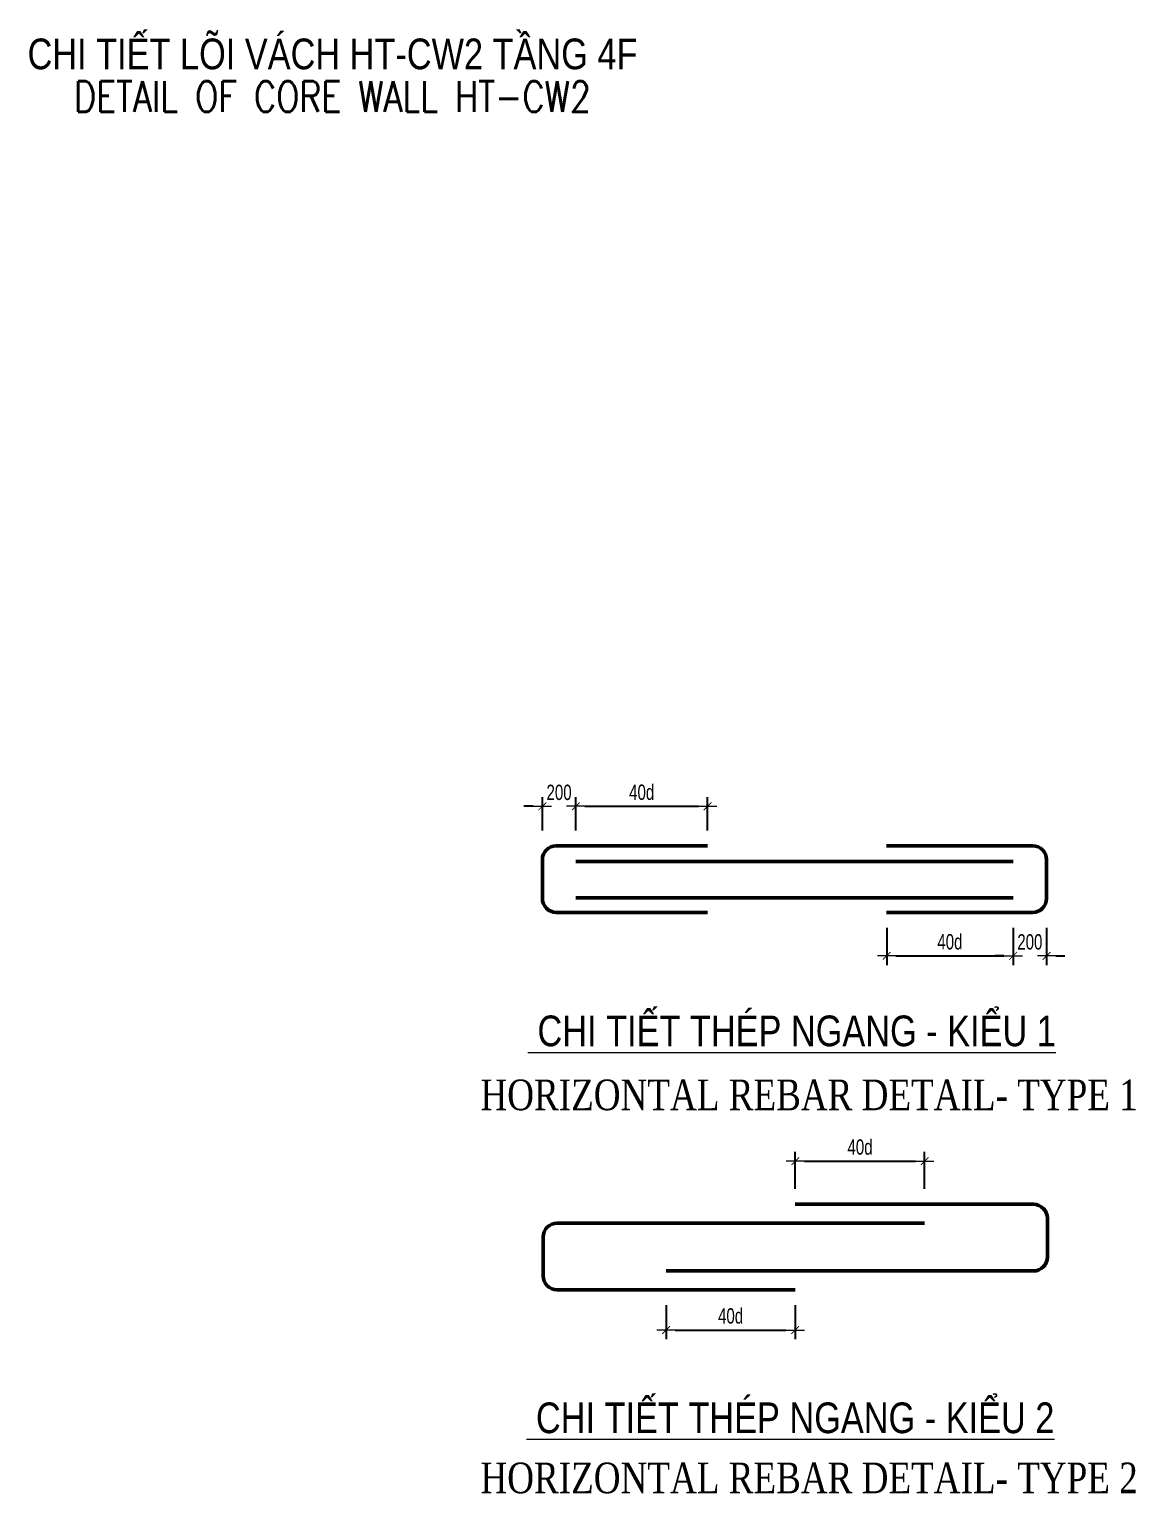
# Model space of a CAD drawing. Header units: millimetres. Extents: x 738475 to 1279438, y -34239 to 156422.
# Drawn here: x 1085406 to 1094416, y 10763 to 22692 of the extents above; entities that cross this region are included whole.
import ezdxf
from ezdxf.enums import TextEntityAlignment as Align

# ---------------------------------------------------------------- set-up
doc = ezdxf.new("R2010")
doc.units = ezdxf.units.MM
doc.header["$MEASUREMENT"] = 0
doc.layers.get('Defpoints').update_dxf_attribs({"color": 151, "lineweight": 9})
for name, color, linetype, lineweight in [('NDC_S_ANNO', 7, 'Continuous', 20), ('NDC_S_DIM', 1, 'Continuous', 15), ('NDC_S_ENG TITLE', 3, 'Continuous', 20), ('NDC_S_TEXT SYMBOL', 7, 'Continuous', 20), ('NDC_S_VN TEXT', 7, 'Continuous', 20), ('NDC_S_VN TITLE', 6, 'Continuous', 35)]:
    doc.layers.add(name, color=color, linetype=linetype, lineweight=lineweight)
doc.layers.add('Reinforcement', color=4, linetype='Continuous')
doc.styles.add('ARIAL', font='arial.ttf', dxfattribs={"width": 0.8})
doc.styles.add('NDC_ANNO', font='', dxfattribs={"width": 0.8})
doc.styles.add('NDC_DIM', font='', dxfattribs={"width": 0.75})
doc.styles.add('NDC_EN TXT', font='romans.shx', dxfattribs={"width": 0.8})
doc.styles.add('NDC_VIE TXT', font='arial.ttf', dxfattribs={"width": 0.8})
doc.styles.add('VNTIMEH', font='vntimeh.shx', dxfattribs={"width": 0.8, "bigfont": 'vns.shx'})
doc.styles.get('NDC_ANNO').set_extended_font_data('Dotum')
doc.styles.get('NDC_DIM').set_extended_font_data('Dotum')
doc.dimstyles.new('NDC_dim_50', dxfattribs={"dimscale": 50, "dimtxt": 2.5, "dimasz": 1.5, "dimexe": 1.5, "dimexo": 2.5, "dimgap": 1, "dimtad": 1, "dimdec": 0, "dimzin": 0, "dimdsep": 46, "dimtxsty": 'NDC_DIM', "dimblk": 'DIMMARK', "dimcen": 0.09, "dimdle": 1.2, "dimclrd": 1, "dimclre": 1, "dimclrt": 3, "dimadec": 0, "dimazin": 0, "dimtfac": 1, "dimtdec": 0, "dimtix": 1, "dimtofl": 0, "dimtmove": 0, "dimatfit": 3, "dimfxl": 6, "dimfxlon": 1, "dimtolj": 1, "dimtzin": 0, "dimarcsym": 0})

# ---------------------------------------------------------------- blocks, each defined once
blk = doc.blocks.new('Drawing name_symbol')
at = {"layer": 'NDC_S_ENG TITLE', "style": 'NDC_EN TXT', "width": 0.8}
blk.add_attdef('SECTDET1', text='', height=5, dxfattribs=at).set_placement((0, 1.01), align=Align.CENTER)
at = {"layer": 'NDC_S_TEXT SYMBOL', "lineweight": 25, "style": 'NDC_ANNO', "width": 0.8}
blk.add_attdef('SSCALE', text='', height=2.5, dxfattribs=at).set_placement((0, -4), align=Align.CENTER)
at = {"layer": 'NDC_S_VN TITLE', "style": 'NDC_VIE TXT', "width": 0.8}
blk.add_attdef('SECTDET2', text='', height=5, dxfattribs=at).set_placement((0, 7.97), align=Align.CENTER)
blk = doc.blocks.new('DIMMARK')
at = {"layer": 'NDC_S_DIM', "color": 1}
blk.add_line((-1.5, 0), (1, 0), dxfattribs=at)
at = {"layer": 'NDC_S_DIM', "color": 2, "const_width": 0.1}
blk.add_lwpolyline([(-0.42, -0.42), (0.42, 0.42)], dxfattribs=at)
blk = doc.blocks.new('*D1493')
at = {"layer": 'Defpoints', "color": 0, "transparency": 16777216}
for p in [(1090930, 16362), (1089856, 16041), (1090930, 16041)]:
    blk.add_point(p, dxfattribs=at)
at = {"layer": 'NDC_S_DIM', "color": 1, "lineweight": -2, "transparency": 16777216}
for p, q in [((1089856, 16166), (1089856, 16437)), ((1089931, 16362), (1090855, 16362)), ((1090930, 16166), (1090930, 16437))]:
    blk.add_line(p, q, dxfattribs=at)
at = {"layer": 'NDC_S_DIM', "color": 1, "lineweight": -2, "transparency": 16777216, "xscale": 75, "yscale": 75, "zscale": 75, "rotation": 180}
blk.add_blockref('DIMMARK', (1089856, 16362), dxfattribs=at)
at = {"layer": 'NDC_S_DIM', "color": 1, "lineweight": -2, "transparency": 16777216, "xscale": 75, "yscale": 75, "zscale": 75}
blk.add_blockref('DIMMARK', (1090930, 16362), dxfattribs=at)
at = {"layer": 'NDC_S_DIM', "color": 3, "transparency": 16777216, "insert": (1090393, 16476), "char_height": 125, "attachment_point": 5, "style": 'NDC_DIM'}
blk.add_mtext('\\A1;40d', dxfattribs=at)
blk = doc.blocks.new('*D1494')
at = {"layer": 'Defpoints', "color": 0, "transparency": 16777216}
for p in [(1092388, 15498), (1093418, 15498), (1093418, 15144)]:
    blk.add_point(p, dxfattribs=at)
at = {"layer": 'NDC_S_DIM', "color": 1, "lineweight": -2, "transparency": 16777216}
for p, q in [((1092388, 15373), (1092388, 15069)), ((1093418, 15373), (1093418, 15069)), ((1092463, 15144), (1093343, 15144))]:
    blk.add_line(p, q, dxfattribs=at)
at = {"layer": 'NDC_S_DIM', "color": 1, "lineweight": -2, "transparency": 16777216, "xscale": 75, "yscale": 75, "zscale": 75, "rotation": 180}
blk.add_blockref('DIMMARK', (1092388, 15144), dxfattribs=at)
at = {"layer": 'NDC_S_DIM', "color": 1, "lineweight": -2, "transparency": 16777216, "xscale": 75, "yscale": 75, "zscale": 75}
blk.add_blockref('DIMMARK', (1093418, 15144), dxfattribs=at)
at = {"layer": 'NDC_S_DIM', "color": 3, "transparency": 16777216, "insert": (1092903, 15258), "char_height": 125, "attachment_point": 5, "style": 'NDC_DIM'}
blk.add_mtext('\\A1;40d', dxfattribs=at)
blk = doc.blocks.new('*D1495')
at = {"layer": 'Defpoints', "color": 0, "transparency": 16777216}
for p in [(1092697, 13472), (1091644, 13120), (1092697, 13120)]:
    blk.add_point(p, dxfattribs=at)
at = {"layer": 'NDC_S_DIM', "color": 1, "lineweight": -2, "transparency": 16777216}
for p, q in [((1091644, 13245), (1091644, 13547)), ((1092697, 13245), (1092697, 13547)), ((1091719, 13472), (1092622, 13472))]:
    blk.add_line(p, q, dxfattribs=at)
at = {"layer": 'NDC_S_DIM', "color": 1, "lineweight": -2, "transparency": 16777216, "xscale": 75, "yscale": 75, "zscale": 75, "rotation": 180}
blk.add_blockref('DIMMARK', (1091644, 13472), dxfattribs=at)
at = {"layer": 'NDC_S_DIM', "color": 1, "lineweight": -2, "transparency": 16777216, "xscale": 75, "yscale": 75, "zscale": 75}
blk.add_blockref('DIMMARK', (1092697, 13472), dxfattribs=at)
at = {"layer": 'NDC_S_DIM', "color": 3, "transparency": 16777216, "insert": (1092171, 13586), "char_height": 125, "attachment_point": 5, "style": 'NDC_DIM'}
blk.add_mtext('\\A1;40d', dxfattribs=at)
blk = doc.blocks.new('*D1496')
at = {"layer": 'Defpoints', "color": 0, "transparency": 16777216}
for p in [(1090591, 12424), (1091643, 12424), (1091643, 12096)]:
    blk.add_point(p, dxfattribs=at)
at = {"layer": 'NDC_S_DIM', "color": 1, "lineweight": -2, "transparency": 16777216}
for p, q in [((1090591, 12299), (1090591, 12021)), ((1091643, 12299), (1091643, 12021)), ((1090666, 12096), (1091568, 12096))]:
    blk.add_line(p, q, dxfattribs=at)
at = {"layer": 'NDC_S_DIM', "color": 1, "lineweight": -2, "transparency": 16777216, "xscale": 75, "yscale": 75, "zscale": 75, "rotation": 180}
blk.add_blockref('DIMMARK', (1090591, 12096), dxfattribs=at)
at = {"layer": 'NDC_S_DIM', "color": 1, "lineweight": -2, "transparency": 16777216, "xscale": 75, "yscale": 75, "zscale": 75}
blk.add_blockref('DIMMARK', (1091643, 12096), dxfattribs=at)
at = {"layer": 'NDC_S_DIM', "color": 3, "transparency": 16777216, "insert": (1091117, 12210), "char_height": 125, "attachment_point": 5, "style": 'NDC_DIM'}
blk.add_mtext('\\A1;40d', dxfattribs=at)
blk = doc.blocks.new('*D1497')
at = {"layer": 'Defpoints', "color": 0, "transparency": 16777216}
for p in [(1089584, 16362), (1089584, 16039), (1089856, 16041)]:
    blk.add_point(p, dxfattribs=at)
at = {"layer": 'NDC_S_DIM', "color": 1, "lineweight": -2, "transparency": 16777216}
for p, q in [((1089509, 16362), (1089434, 16362)), ((1089584, 16164), (1089584, 16437)), ((1089856, 16166), (1089856, 16437)), ((1089931, 16362), (1090006, 16362))]:
    blk.add_line(p, q, dxfattribs=at)
at = {"layer": 'NDC_S_DIM', "color": 1, "lineweight": -2, "transparency": 16777216, "xscale": 75, "yscale": 75, "zscale": 75}
blk.add_blockref('DIMMARK', (1089584, 16362), dxfattribs=at)
at = {"layer": 'NDC_S_DIM', "color": 1, "lineweight": -2, "transparency": 16777216, "xscale": 75, "yscale": 75, "zscale": 75, "rotation": 180}
blk.add_blockref('DIMMARK', (1089856, 16362), dxfattribs=at)
at = {"layer": 'NDC_S_DIM', "color": 3, "transparency": 16777216, "insert": (1089720, 16475), "char_height": 125, "attachment_point": 5, "style": 'NDC_DIM'}
blk.add_mtext('\\A1;200', dxfattribs=at)
blk = doc.blocks.new('*D1498')
at = {"layer": 'Defpoints', "color": 0, "transparency": 16777216}
for p in [(1093418, 15498), (1093690, 15498), (1093418, 15144)]:
    blk.add_point(p, dxfattribs=at)
at = {"layer": 'NDC_S_DIM', "color": 1, "lineweight": -2, "transparency": 16777216}
for p, q in [((1093418, 15373), (1093418, 15069)), ((1093690, 15373), (1093690, 15069)), ((1093343, 15144), (1093268, 15144)), ((1093765, 15144), (1093840, 15144))]:
    blk.add_line(p, q, dxfattribs=at)
at = {"layer": 'NDC_S_DIM', "color": 1, "lineweight": -2, "transparency": 16777216, "xscale": 75, "yscale": 75, "zscale": 75}
blk.add_blockref('DIMMARK', (1093418, 15144), dxfattribs=at)
at = {"layer": 'NDC_S_DIM', "color": 1, "lineweight": -2, "transparency": 16777216, "xscale": 75, "yscale": 75, "zscale": 75, "rotation": 180}
blk.add_blockref('DIMMARK', (1093690, 15144), dxfattribs=at)
at = {"layer": 'NDC_S_DIM', "color": 3, "transparency": 16777216, "insert": (1093554, 15257), "char_height": 125, "attachment_point": 5, "style": 'NDC_DIM'}
blk.add_mtext('\\A1;200', dxfattribs=at)

msp = doc.modelspace()

# ---------------------------------------------------------------- linework, layer by layer
at = {"layer": 'Reinforcement', "lineweight": 50}
for p, q in [((1089856.495, 15911.675), (1093417.586, 15911.675)), ((1089856.495, 15616.269), (1093417.586, 15616.269))]:
    msp.add_line(p, q, dxfattribs=at)
for points in [[(1090930.103, 16040.588), (1089697.755, 16040.588, 0.414213562), (1089584.005, 15926.838), (1089584.005, 15611.539, 0.414213562), (1089697.755, 15497.789), (1090930.103, 15497.789)], [(1092387.745, 16040.588), (1093576.326, 16040.588, -0.414213562), (1093690.076, 15926.838), (1093690.076, 15611.539, -0.414213562), (1093576.326, 15497.789), (1092387.745, 15497.789)], [(1090591.006, 12577.15), (1093583.327, 12577.15, 0.414213562), (1093697.077, 12690.9), (1093697.077, 13006.199, 0.414213562), (1093583.327, 13119.949)], [(1093697.077, 13006.199, 0.414213562), (1093583.327, 13119.949), (1091644.042, 13119.949)], [(1092697.077, 12966.569), (1089704.756, 12966.569, 0.414213562), (1089591.006, 12852.819), (1089591.006, 12537.52, 0.414213562), (1089704.756, 12423.77), (1091642.657, 12423.77)]]:
    msp.add_lwpolyline(points, format="xyb", dxfattribs=at)

# ---------------------------------------------------------------- block references
at = {"layer": 'NDC_S_ANNO'}
ref = msp.add_blockref('Drawing name_symbol', (1087874.967, 21967.505), dxfattribs=dict(at, xscale=50, yscale=50, zscale=50))
ref.add_attrib('SECTDET1', 'DETAIL OF CORE WALL HT-CW2', dxfattribs={"layer": 'NDC_S_ENG TITLE', "height": 250, "style": 'NDC_EN TXT', "width": 0.8}).set_placement((1087874.967, 22018.068), align=Align.CENTER)
ref.add_attrib('SECTDET2', 'CHI TIẾT LÕI VÁCH HT-CW2 TẦNG 4F', dxfattribs={"layer": 'NDC_S_VN TITLE', "height": 250, "style": 'NDC_VIE TXT', "width": 0.8}).set_placement((1087874.967, 22366.037), align=Align.CENTER)

# ---------------------------------------------------------------- texts
at = {"layer": 'NDC_S_ENG TITLE', "style": 'VNTIMEH', "width": 0.8}
for s, p in [('horizontal rebar detail- type 1', (1089079.704, 13886.692)), ('horizontal rebar detail- type 2', (1089079.704, 10766.35))]:
    msp.add_text(s, height=250, dxfattribs=at).set_placement(p)
at = {"layer": 'NDC_S_VN TEXT', "style": 'ARIAL', "width": 0.8}
for s, p in [('%%u CHI TIẾT THÉP NGANG - KIỂU 1', (1089466.457, 14407.831)), ('%%u CHI TIẾT THÉP NGANG - KIỂU 2', (1089454.086, 11255.914))]:
    msp.add_text(s, height=250, dxfattribs=at).set_placement(p)

# ---------------------------------------------------------------- dimensions: what is measured, and where the dimension line sits
at = {"layer": 'NDC_S_DIM'}
for base, p1, p2, text, picture, middle in [((1089584.005, 16362.361), (1089856.495, 16040.588), (1089584.005, 16039.217), '200', '*D1497', (1089720.25, 16474.946)), ((1090930.103, 16362.361), (1089856.495, 16040.588), (1090930.103, 16040.588), '40d', '*D1493', (1090393.299, 16476.218)), ((1093417.586, 15144.006), (1092387.745, 15497.789), (1093417.586, 15497.789), '40d', '*D1494', (1092902.665, 15257.863)), ((1093417.586, 15144.006), (1093690.076, 15497.823), (1093417.586, 15497.789), '200', '*D1498', (1093553.831, 15256.591)), ((1092697.077, 13471.826), (1091644.042, 13119.949), (1092697.077, 13119.949), '40d', '*D1495', (1092170.559, 13585.683)), ((1091642.657, 12096.229), (1090591.006, 12423.77), (1091642.657, 12423.77), '40d', '*D1496', (1091116.832, 12210.086))]:
    dim = msp.add_linear_dim(base=base, p1=p1, p2=p2, text=text, dimstyle='NDC_dim_50', override={"dimtmove": 1}, dxfattribs=at)
    dim.commit()
    dim.dimension.update_dxf_attribs({"geometry": picture, "text_midpoint": middle})

doc.saveas('drawing.dxf')
